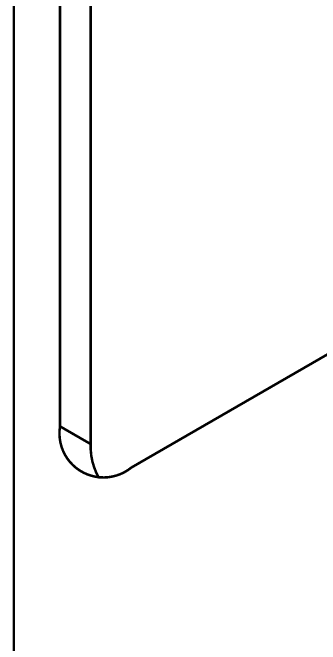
# Model space of a CAD drawing. Header units: millimetres. Extents: x 178 to 562, y 241 to 450.
# Drawn here: x 538.86 to 544.95, y 332.02 to 344.54 of the extents above; entities that cross this region are included whole.
import ezdxf

# ---------------------------------------------------------------- set-up
doc = ezdxf.new("R2010")
doc.units = ezdxf.units.MM
doc.layers.add('Mechanical1', color=6, linetype='Continuous')

msp = doc.modelspace()

# ---------------------------------------------------------------- linework, layer by layer
at = {"layer": 'Mechanical1', "const_width": 0.05}
for points in [[(538.88, 313.194), (538.88, 354.763)], [(539.794, 336.337), (539.794, 347.802)], [(540.402, 335.986), (540.402, 347.45)], [(541.208, 335.521), (549.34, 340.215)], [(539.794, 336.337), (540.402, 335.986)]]:
    msp.add_lwpolyline(points, dxfattribs=at)
for points in [[(541.208, 335.521, -0.689965), (539.794, 336.337)], [(540.559, 335.328, -0.139374), (540.402, 335.986)]]:
    msp.add_lwpolyline(points, format="xyb", dxfattribs=at)
at = {"layer": 'Mechanical1', "const_width": 0.025}
for points in [[(539.781, 336.337, 1), (539.806, 336.337, 1)], [(539.781, 336.337, 1), (539.806, 336.337, 1)], [(539.781, 336.337, 1), (539.806, 336.337, 1)], [(540.389, 335.986, 1), (540.414, 335.986, 1)], [(540.389, 335.986, 1), (540.414, 335.986, 1)], [(540.389, 335.986, 1), (540.414, 335.986, 1)], [(541.195, 335.521, 1), (541.22, 335.521, 1)], [(541.195, 335.521, 1), (541.22, 335.521, 1)], [(540.547, 335.328, 1), (540.572, 335.328, 1)]]:
    msp.add_lwpolyline(points, format="xyb", close=True, dxfattribs=at)

doc.saveas('drawing.dxf')
